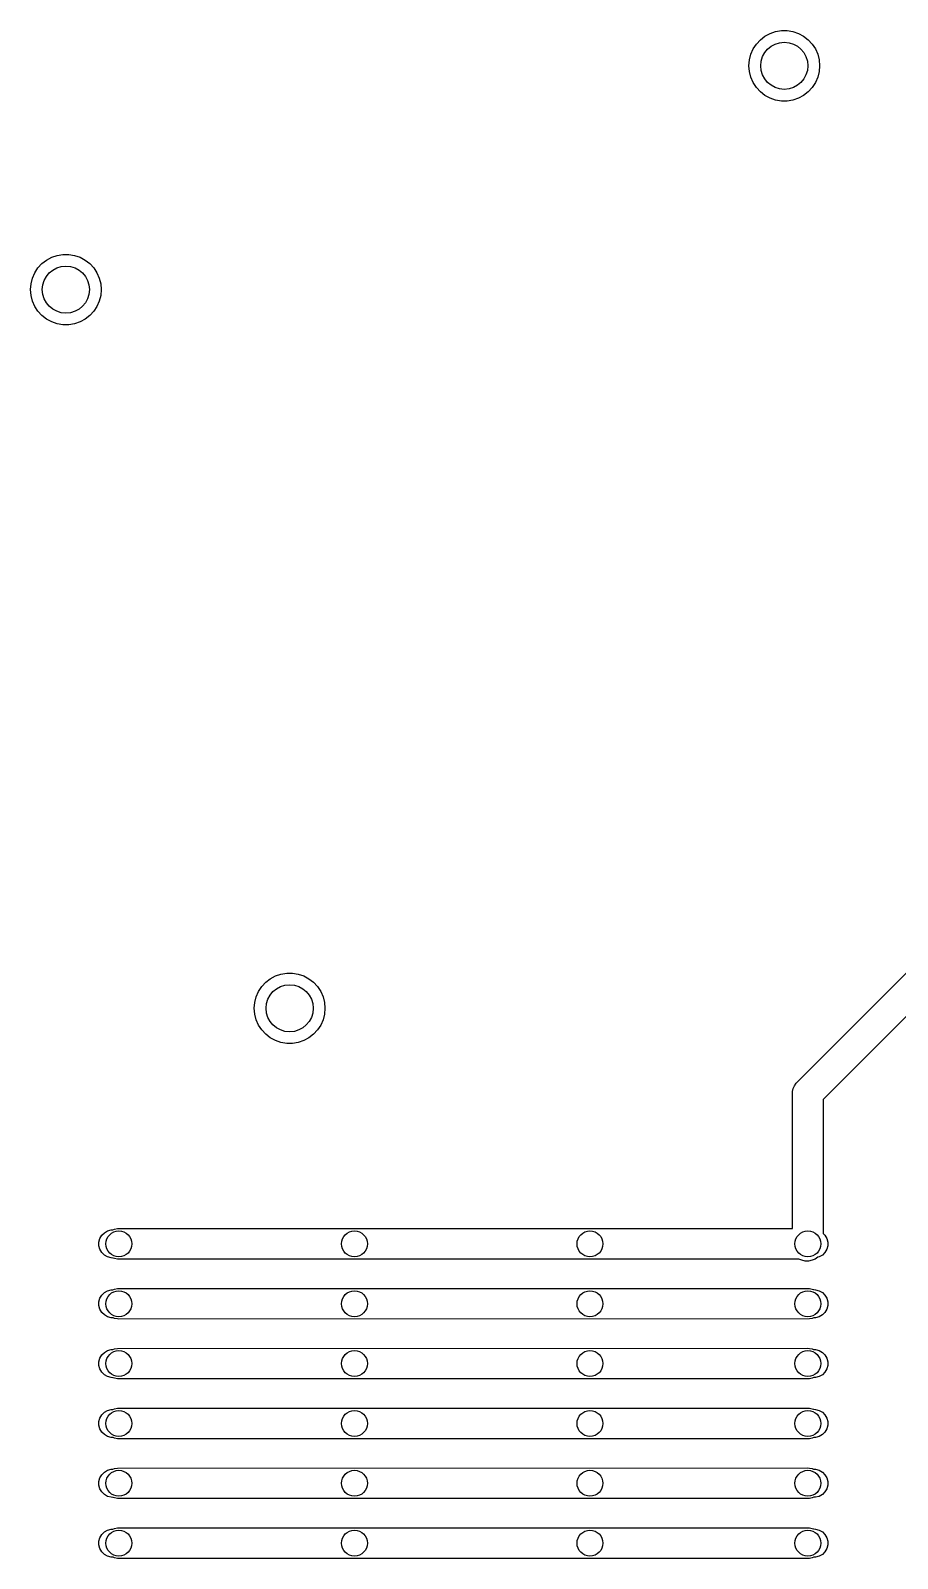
# Model space of a CAD drawing. Extents: x 101.5 to 191.1, y -138.9 to -41.
# Drawn here: x 101.5 to 138.3, y -105.8 to -41 of the extents above; entities that cross this region are included whole.
import ezdxf

# ---------------------------------------------------------------- set-up
doc = ezdxf.new("R2010")
doc.units = 0
doc.layers.add('BLACK', color=7, linetype='CONTINUOUS')

msp = doc.modelspace()

# ---------------------------------------------------------------- linework, layer by layer
at = {"layer": 'BLACK', "linetype": 'CONTINUOUS'}
for p, q in [((132.316289, -41.578681), (132.484078, -41.396414)), ((132.484078, -41.396414), (132.679578, -41.24425)), ((132.679578, -41.24425), (132.897457, -41.12634)), ((132.897457, -41.12634), (133.131772, -41.0459)), ((133.131772, -41.0459), (133.376131, -41.005123)), ((133.376131, -41.005123), (133.623869, -41.005123)), ((133.623869, -41.005123), (133.868228, -41.0459)), ((133.868228, -41.0459), (134.102543, -41.12634)), ((134.102543, -41.12634), (134.320422, -41.24425)), ((134.320422, -41.24425), (134.515922, -41.396414)), ((134.515922, -41.396414), (134.683711, -41.578681)), ((132.020458, -42.253108), (132.081274, -42.012951)), ((132.081274, -42.012951), (132.180789, -41.786079)), ((132.180789, -41.786079), (132.316289, -41.578681)), ((134.683711, -41.578681), (134.819211, -41.786079)), ((134.819211, -41.786079), (134.918726, -42.012951)), ((134.918726, -42.012951), (134.979542, -42.253108)), ((132, -42.5), (132.020458, -42.253108)), ((132.020458, -42.746892), (132, -42.5)), ((132.081274, -42.987049), (132.020458, -42.746892)), ((134.979542, -42.746892), (134.918726, -42.987049)), ((134.979542, -42.253108), (135, -42.5)), ((135, -42.5), (134.979542, -42.746892)), ((132.180789, -43.213921), (132.081274, -42.987049)), ((132.316289, -43.421319), (132.180789, -43.213921)), ((132.484078, -43.603586), (132.316289, -43.421319)), ((134.683711, -43.421319), (134.515922, -43.603586)), ((134.819211, -43.213921), (134.683711, -43.421319)), ((134.918726, -42.987049), (134.819211, -43.213921)), ((132.679578, -43.75575), (132.484078, -43.603586)), ((132.897457, -43.87366), (132.679578, -43.75575)), ((133.131772, -43.9541), (132.897457, -43.87366)), ((133.376131, -43.994877), (133.131772, -43.9541)), ((133.623869, -43.994877), (133.376131, -43.994877)), ((133.868228, -43.9541), (133.623869, -43.994877)), ((134.102543, -43.87366), (133.868228, -43.9541)), ((134.320422, -43.75575), (134.102543, -43.87366)), ((134.515922, -43.603586), (134.320422, -43.75575)), ((102.397457, -50.62634), (102.631772, -50.5459)), ((102.631772, -50.5459), (102.876131, -50.505123)), ((102.876131, -50.505123), (103.123869, -50.505123)), ((103.123869, -50.505123), (103.368228, -50.5459)), ((103.368228, -50.5459), (103.602543, -50.62634)), ((101.680789, -51.286079), (101.816289, -51.078681)), ((101.816289, -51.078681), (101.984078, -50.896414)), ((101.984078, -50.896414), (102.179578, -50.74425)), ((102.179578, -50.74425), (102.397457, -50.62634)), ((103.602543, -50.62634), (103.820422, -50.74425)), ((103.820422, -50.74425), (104.015922, -50.896414)), ((104.015922, -50.896414), (104.183711, -51.078681)), ((104.183711, -51.078681), (104.319211, -51.286079)), ((101.5, -52), (101.520458, -51.753108)), ((101.520458, -51.753108), (101.581274, -51.512951)), ((101.581274, -51.512951), (101.680789, -51.286079)), ((104.319211, -51.286079), (104.418726, -51.512951)), ((104.418726, -51.512951), (104.479542, -51.753108)), ((104.479542, -51.753108), (104.5, -52)), ((101.520458, -52.246892), (101.5, -52)), ((101.581274, -52.487049), (101.520458, -52.246892)), ((101.680789, -52.713921), (101.581274, -52.487049)), ((104.418726, -52.487049), (104.319211, -52.713921)), ((104.479542, -52.246892), (104.418726, -52.487049)), ((104.5, -52), (104.479542, -52.246892)), ((101.816289, -52.921319), (101.680789, -52.713921)), ((101.984078, -53.103586), (101.816289, -52.921319)), ((102.179578, -53.25575), (101.984078, -53.103586)), ((104.015922, -53.103586), (103.820422, -53.25575)), ((104.183711, -52.921319), (104.015922, -53.103586)), ((104.319211, -52.713921), (104.183711, -52.921319)), ((102.397457, -53.37366), (102.179578, -53.25575)), ((102.631772, -53.4541), (102.397457, -53.37366)), ((102.876131, -53.494877), (102.631772, -53.4541)), ((103.123869, -53.494877), (102.876131, -53.494877)), ((103.368228, -53.4541), (103.123869, -53.494877)), ((103.602543, -53.37366), (103.368228, -53.4541)), ((103.820422, -53.25575), (103.602543, -53.37366)), ((133.997543, -85.683839), (150.353035, -69.32397)), ((151.502457, -70.008551), (135.147032, -86.36835)), ((111.897457, -81.12634), (112.131772, -81.0459)), ((112.131772, -81.0459), (112.376131, -81.005123)), ((112.376131, -81.005123), (112.623869, -81.005123)), ((112.623869, -81.005123), (112.868228, -81.0459)), ((112.868228, -81.0459), (113.102543, -81.12634)), ((111.180789, -81.786079), (111.316289, -81.578681)), ((111.316289, -81.578681), (111.484078, -81.396414)), ((111.484078, -81.396414), (111.679578, -81.24425)), ((111.679578, -81.24425), (111.897457, -81.12634)), ((113.102543, -81.12634), (113.320422, -81.24425)), ((113.320422, -81.24425), (113.515922, -81.396414)), ((113.515922, -81.396414), (113.683711, -81.578681)), ((113.683711, -81.578681), (113.819211, -81.786079)), ((111, -82.5), (111.020458, -82.253108)), ((111.020458, -82.253108), (111.081274, -82.012951)), ((111.081274, -82.012951), (111.180789, -81.786079)), ((113.819211, -81.786079), (113.918726, -82.012951)), ((113.918726, -82.012951), (113.979542, -82.253108)), ((113.979542, -82.253108), (114, -82.5)), ((111.020458, -82.746892), (111, -82.5)), ((111.081274, -82.987049), (111.020458, -82.746892)), ((111.180789, -83.213921), (111.081274, -82.987049)), ((113.918726, -82.987049), (113.819211, -83.213921)), ((113.979542, -82.746892), (113.918726, -82.987049)), ((114, -82.5), (113.979542, -82.746892)), ((111.316289, -83.421319), (111.180789, -83.213921)), ((111.484078, -83.603586), (111.316289, -83.421319)), ((111.679578, -83.75575), (111.484078, -83.603586)), ((113.515922, -83.603586), (113.320422, -83.75575)), ((113.683711, -83.421319), (113.515922, -83.603586)), ((113.819211, -83.213921), (113.683711, -83.421319)), ((111.897457, -83.87366), (111.679578, -83.75575)), ((112.131772, -83.9541), (111.897457, -83.87366)), ((112.376131, -83.994877), (112.131772, -83.9541)), ((112.623869, -83.994877), (112.376131, -83.994877)), ((112.868228, -83.9541), (112.623869, -83.994877)), ((113.102543, -83.87366), (112.868228, -83.9541)), ((113.320422, -83.75575), (113.102543, -83.87366)), ((133.85, -86.096195), (133.85313, -86.032484)), ((133.852784, -91.850069), (133.85, -86.096195)), ((133.85313, -86.032484), (133.877989, -85.90751)), ((133.877989, -85.90751), (133.926751, -85.789787)), ((133.926751, -85.789787), (133.997543, -85.683839)), ((135.147032, -86.36835), (135.149786, -92.058517)), ((104.523988, -92.134743), (104.634743, -92.023988)), ((104.634743, -92.023988), (104.77039, -91.945672)), ((104.77039, -91.945672), (104.921684, -91.905133)), ((104.921684, -91.905133), (104.997405, -91.90446)), ((104.997405, -91.90446), (105.061315, -91.877989)), ((105.061315, -91.877989), (105.186289, -91.85313)), ((105.186289, -91.85313), (133.852784, -91.850069)), ((135.149786, -92.058517), (135.226012, -92.134743)), ((104.405133, -92.421684), (104.445672, -92.27039)), ((104.405133, -92.578316), (104.405133, -92.421684)), ((104.445672, -92.72961), (104.405133, -92.578316)), ((104.445672, -92.27039), (104.523988, -92.134743)), ((135.226012, -92.134743), (135.304328, -92.27039)), ((135.304328, -92.27039), (135.344867, -92.421684)), ((135.344867, -92.578316), (135.304328, -92.72961)), ((135.344867, -92.421684), (135.344867, -92.578316)), ((104.523988, -92.865257), (104.445672, -92.72961)), ((104.634743, -92.976012), (104.523988, -92.865257)), ((104.77039, -93.054328), (104.634743, -92.976012)), ((104.921684, -93.094867), (104.77039, -93.054328)), ((105, -93.1), (104.921684, -93.094867)), ((105.008003, -93.099928), (105, -93.1)), ((105.061315, -93.122011), (105.008003, -93.099928)), ((105.186289, -93.14687), (105.061315, -93.122011)), ((105.25, -93.15), (105.186289, -93.14687)), ((134.119674, -93.146917), (105.25, -93.15)), ((134.242287, -93.197706), (134.119674, -93.146917)), ((134.386487, -93.226389), (134.242287, -93.197706)), ((134.533513, -93.226389), (134.386487, -93.226389)), ((134.677713, -93.197706), (134.533513, -93.226389)), ((134.813547, -93.141441), (134.677713, -93.197706)), ((134.920028, -93.070292), (134.813547, -93.141441)), ((134.97961, -93.054328), (134.920028, -93.070292)), ((135.115257, -92.976012), (134.97961, -93.054328)), ((135.226012, -92.865257), (135.115257, -92.976012)), ((135.304328, -92.72961), (135.226012, -92.865257)), ((104.523988, -94.674743), (104.634743, -94.563988)), ((104.634743, -94.563988), (104.77039, -94.485672)), ((104.77039, -94.485672), (104.921684, -94.445133)), ((104.921684, -94.445133), (104.997405, -94.44446)), ((104.997405, -94.44446), (105.061315, -94.417989)), ((105.061315, -94.417989), (105.186289, -94.39313)), ((105.186289, -94.39313), (134.5, -94.39)), ((134.5, -94.39), (134.563711, -94.39313)), ((134.563711, -94.39313), (134.688685, -94.417989)), ((134.688685, -94.417989), (134.741996, -94.440071)), ((134.741996, -94.440071), (134.75, -94.44)), ((134.75, -94.44), (134.828316, -94.445133)), ((134.828316, -94.445133), (134.97961, -94.485672)), ((134.97961, -94.485672), (135.115257, -94.563988)), ((135.115257, -94.563988), (135.226012, -94.674743)), ((104.405133, -94.961684), (104.445672, -94.81039)), ((104.405133, -95.118316), (104.405133, -94.961684)), ((104.445672, -95.26961), (104.405133, -95.118316)), ((104.445672, -94.81039), (104.523988, -94.674743)), ((104.523988, -95.405257), (104.445672, -95.26961)), ((135.226012, -94.674743), (135.304328, -94.81039)), ((135.304328, -95.26961), (135.226012, -95.405257)), ((135.304328, -94.81039), (135.344867, -94.961684)), ((135.344867, -95.118316), (135.304328, -95.26961)), ((135.344867, -94.961684), (135.344867, -95.118316)), ((104.634743, -95.516012), (104.523988, -95.405257)), ((104.77039, -95.594328), (104.634743, -95.516012)), ((104.921684, -95.634867), (104.77039, -95.594328)), ((105, -95.64), (104.921684, -95.634867)), ((105.008003, -95.639928), (105, -95.64)), ((105.061315, -95.662011), (105.008003, -95.639928)), ((105.186289, -95.68687), (105.061315, -95.662011)), ((105.25, -95.69), (105.186289, -95.68687)), ((134.563711, -95.68687), (105.25, -95.69)), ((134.688685, -95.662011), (134.563711, -95.68687)), ((134.752594, -95.635539), (134.688685, -95.662011)), ((134.828316, -95.634867), (134.752594, -95.635539)), ((134.97961, -95.594328), (134.828316, -95.634867)), ((135.115257, -95.516012), (134.97961, -95.594328)), ((135.226012, -95.405257), (135.115257, -95.516012)), ((104.445672, -97.35039), (104.523988, -97.214743)), ((104.523988, -97.214743), (104.634743, -97.103988)), ((104.634743, -97.103988), (104.77039, -97.025672)), ((104.77039, -97.025672), (104.921684, -96.985133)), ((104.921684, -96.985133), (104.997405, -96.98446)), ((104.997405, -96.98446), (105.061315, -96.957989)), ((105.061315, -96.957989), (105.186289, -96.93313)), ((105.186289, -96.93313), (134.5, -96.93)), ((134.5, -96.93), (134.563711, -96.93313)), ((134.563711, -96.93313), (134.688685, -96.957989)), ((134.688685, -96.957989), (134.741996, -96.980071)), ((134.741996, -96.980071), (134.75, -96.98)), ((134.75, -96.98), (134.828316, -96.985133)), ((134.828316, -96.985133), (134.97961, -97.025672)), ((134.97961, -97.025672), (135.115257, -97.103988)), ((135.115257, -97.103988), (135.226012, -97.214743)), ((135.226012, -97.214743), (135.304328, -97.35039)), ((104.405133, -97.501684), (104.445672, -97.35039)), ((104.405133, -97.658316), (104.405133, -97.501684)), ((104.445672, -97.80961), (104.405133, -97.658316)), ((104.523988, -97.945257), (104.445672, -97.80961)), ((135.304328, -97.80961), (135.226012, -97.945257)), ((135.304328, -97.35039), (135.344867, -97.501684)), ((135.344867, -97.658316), (135.304328, -97.80961)), ((135.344867, -97.501684), (135.344867, -97.658316)), ((104.634743, -98.056012), (104.523988, -97.945257)), ((104.77039, -98.134328), (104.634743, -98.056012)), ((104.921684, -98.174867), (104.77039, -98.134328)), ((105, -98.18), (104.921684, -98.174867)), ((105.008003, -98.179928), (105, -98.18)), ((105.061315, -98.202011), (105.008003, -98.179928)), ((105.186289, -98.22687), (105.061315, -98.202011)), ((105.25, -98.23), (105.186289, -98.22687)), ((134.563711, -98.22687), (105.25, -98.23)), ((134.688685, -98.202011), (134.563711, -98.22687)), ((134.752594, -98.175539), (134.688685, -98.202011)), ((134.828316, -98.174867), (134.752594, -98.175539)), ((134.97961, -98.134328), (134.828316, -98.174867)), ((135.115257, -98.056012), (134.97961, -98.134328)), ((135.226012, -97.945257), (135.115257, -98.056012)), ((104.445672, -99.89039), (104.523988, -99.754743)), ((104.523988, -99.754743), (104.634743, -99.643988)), ((104.634743, -99.643988), (104.77039, -99.565672)), ((104.77039, -99.565672), (104.921684, -99.525133)), ((104.921684, -99.525133), (104.997405, -99.52446)), ((104.997405, -99.52446), (105.061315, -99.497989)), ((105.061315, -99.497989), (105.186289, -99.47313)), ((105.186289, -99.47313), (134.5, -99.47)), ((134.5, -99.47), (134.563711, -99.47313)), ((134.563711, -99.47313), (134.688685, -99.497989)), ((134.688685, -99.497989), (134.741996, -99.520071)), ((134.741996, -99.520071), (134.75, -99.52)), ((134.75, -99.52), (134.828316, -99.525133)), ((134.828316, -99.525133), (134.97961, -99.565672)), ((134.97961, -99.565672), (135.115257, -99.643988)), ((135.115257, -99.643988), (135.226012, -99.754743)), ((135.226012, -99.754743), (135.304328, -99.89039)), ((104.405133, -100.041684), (104.445672, -99.89039)), ((104.405133, -100.198316), (104.405133, -100.041684)), ((104.445672, -100.34961), (104.405133, -100.198316)), ((104.523988, -100.485257), (104.445672, -100.34961)), ((104.634743, -100.596012), (104.523988, -100.485257)), ((135.226012, -100.485257), (135.115257, -100.596012)), ((135.304328, -100.34961), (135.226012, -100.485257)), ((135.304328, -99.89039), (135.344867, -100.041684)), ((135.344867, -100.198316), (135.304328, -100.34961)), ((135.344867, -100.041684), (135.344867, -100.198316)), ((104.77039, -100.674328), (104.634743, -100.596012)), ((104.921684, -100.714867), (104.77039, -100.674328)), ((105, -100.72), (104.921684, -100.714867)), ((105.008003, -100.719928), (105, -100.72)), ((105.061315, -100.742011), (105.008003, -100.719928)), ((105.186289, -100.76687), (105.061315, -100.742011)), ((105.25, -100.77), (105.186289, -100.76687)), ((134.563711, -100.76687), (105.25, -100.77)), ((134.688685, -100.742011), (134.563711, -100.76687)), ((134.752594, -100.715539), (134.688685, -100.742011)), ((134.828316, -100.714867), (134.752594, -100.715539)), ((134.97961, -100.674328), (134.828316, -100.714867)), ((135.115257, -100.596012), (134.97961, -100.674328)), ((104.405133, -102.581684), (104.445672, -102.43039)), ((104.445672, -102.43039), (104.523988, -102.294743)), ((104.523988, -102.294743), (104.634743, -102.183988)), ((104.634743, -102.183988), (104.77039, -102.105672)), ((104.77039, -102.105672), (104.921684, -102.065133)), ((104.921684, -102.065133), (104.997405, -102.06446)), ((104.997405, -102.06446), (105.061315, -102.037989)), ((105.061315, -102.037989), (105.186289, -102.01313)), ((105.186289, -102.01313), (134.5, -102.01)), ((134.5, -102.01), (134.563711, -102.01313)), ((134.563711, -102.01313), (134.688685, -102.037989)), ((134.688685, -102.037989), (134.741996, -102.060071)), ((134.741996, -102.060071), (134.75, -102.06)), ((134.75, -102.06), (134.828316, -102.065133)), ((134.828316, -102.065133), (134.97961, -102.105672)), ((134.97961, -102.105672), (135.115257, -102.183988)), ((135.115257, -102.183988), (135.226012, -102.294743)), ((135.226012, -102.294743), (135.304328, -102.43039)), ((135.304328, -102.43039), (135.344867, -102.581684)), ((104.405133, -102.738316), (104.405133, -102.581684)), ((104.445672, -102.88961), (104.405133, -102.738316)), ((104.523988, -103.025257), (104.445672, -102.88961)), ((104.634743, -103.136012), (104.523988, -103.025257)), ((135.226012, -103.025257), (135.115257, -103.136012)), ((135.304328, -102.88961), (135.226012, -103.025257)), ((135.344867, -102.738316), (135.304328, -102.88961)), ((135.344867, -102.581684), (135.344867, -102.738316)), ((104.77039, -103.214328), (104.634743, -103.136012)), ((104.921684, -103.254867), (104.77039, -103.214328)), ((105, -103.26), (104.921684, -103.254867)), ((105.008003, -103.259928), (105, -103.26)), ((105.061315, -103.282011), (105.008003, -103.259928)), ((105.186289, -103.30687), (105.061315, -103.282011)), ((105.25, -103.31), (105.186289, -103.30687)), ((134.563711, -103.30687), (105.25, -103.31)), ((134.688685, -103.282011), (134.563711, -103.30687)), ((134.752594, -103.255539), (134.688685, -103.282011)), ((134.828316, -103.254867), (134.752594, -103.255539)), ((134.97961, -103.214328), (134.828316, -103.254867)), ((135.115257, -103.136012), (134.97961, -103.214328)), ((104.405133, -105.121684), (104.445672, -104.97039)), ((104.445672, -104.97039), (104.523988, -104.834743)), ((104.523988, -104.834743), (104.634743, -104.723988)), ((104.634743, -104.723988), (104.77039, -104.645672)), ((104.77039, -104.645672), (104.921684, -104.605133)), ((104.921684, -104.605133), (104.997405, -104.60446)), ((104.997405, -104.60446), (105.061315, -104.577989)), ((105.061315, -104.577989), (105.186289, -104.55313)), ((105.186289, -104.55313), (134.5, -104.55)), ((134.5, -104.55), (134.563711, -104.55313)), ((134.563711, -104.55313), (134.688685, -104.577989)), ((134.688685, -104.577989), (134.741996, -104.600071)), ((134.741996, -104.600071), (134.75, -104.6)), ((134.75, -104.6), (134.828316, -104.605133)), ((134.828316, -104.605133), (134.97961, -104.645672)), ((134.97961, -104.645672), (135.115257, -104.723988)), ((135.115257, -104.723988), (135.226012, -104.834743)), ((135.226012, -104.834743), (135.304328, -104.97039)), ((135.304328, -104.97039), (135.344867, -105.121684)), ((104.405133, -105.278316), (104.405133, -105.121684)), ((104.445672, -105.42961), (104.405133, -105.278316)), ((104.523988, -105.565257), (104.445672, -105.42961)), ((104.634743, -105.676012), (104.523988, -105.565257)), ((104.77039, -105.754328), (104.634743, -105.676012)), ((135.115257, -105.676012), (134.97961, -105.754328)), ((135.226012, -105.565257), (135.115257, -105.676012)), ((135.304328, -105.42961), (135.226012, -105.565257)), ((135.344867, -105.278316), (135.304328, -105.42961)), ((135.344867, -105.121684), (135.344867, -105.278316)), ((104.921684, -105.794867), (104.77039, -105.754328)), ((105, -105.8), (104.921684, -105.794867)), ((105.008003, -105.799928), (105, -105.8)), ((105.061315, -105.822011), (105.008003, -105.799928)), ((105.186289, -105.84687), (105.061315, -105.822011)), ((105.25, -105.85), (105.186289, -105.84687)), ((134.563711, -105.84687), (105.25, -105.85)), ((134.688685, -105.822011), (134.563711, -105.84687)), ((134.752594, -105.795539), (134.688685, -105.822011)), ((134.828316, -105.794867), (134.752594, -105.795539)), ((134.97961, -105.754328), (134.828316, -105.794867))]:
    msp.add_line(p, q, dxfattribs=at)
at = {"layer": 'BLACK'}
for centre, radius in [((133.5, -42.5), 1), ((103, -52), 1), ((112.5, -82.5), 1), ((105.25, -92.5), 0.55), ((115.25, -92.5), 0.55), ((125.25, -92.5), 0.55), ((134.5, -92.5), 0.55), ((105.25, -95.04), 0.55), ((115.25, -95.04), 0.55), ((125.25, -95.04), 0.55), ((134.5, -95.04), 0.55), ((105.25, -97.58), 0.55), ((115.25, -97.58), 0.55), ((125.25, -97.58), 0.55), ((134.5, -97.58), 0.55), ((105.25, -100.12), 0.55), ((115.25, -100.12), 0.55), ((125.25, -100.12), 0.55), ((134.5, -100.12), 0.55), ((105.25, -102.66), 0.55), ((115.25, -102.66), 0.55), ((125.25, -102.66), 0.55), ((134.5, -102.66), 0.55), ((105.25, -105.2), 0.55), ((115.25, -105.2), 0.55), ((125.25, -105.2), 0.55), ((134.5, -105.2), 0.55)]:
    msp.add_circle(centre, radius, dxfattribs=at)

doc.saveas('drawing.dxf')
